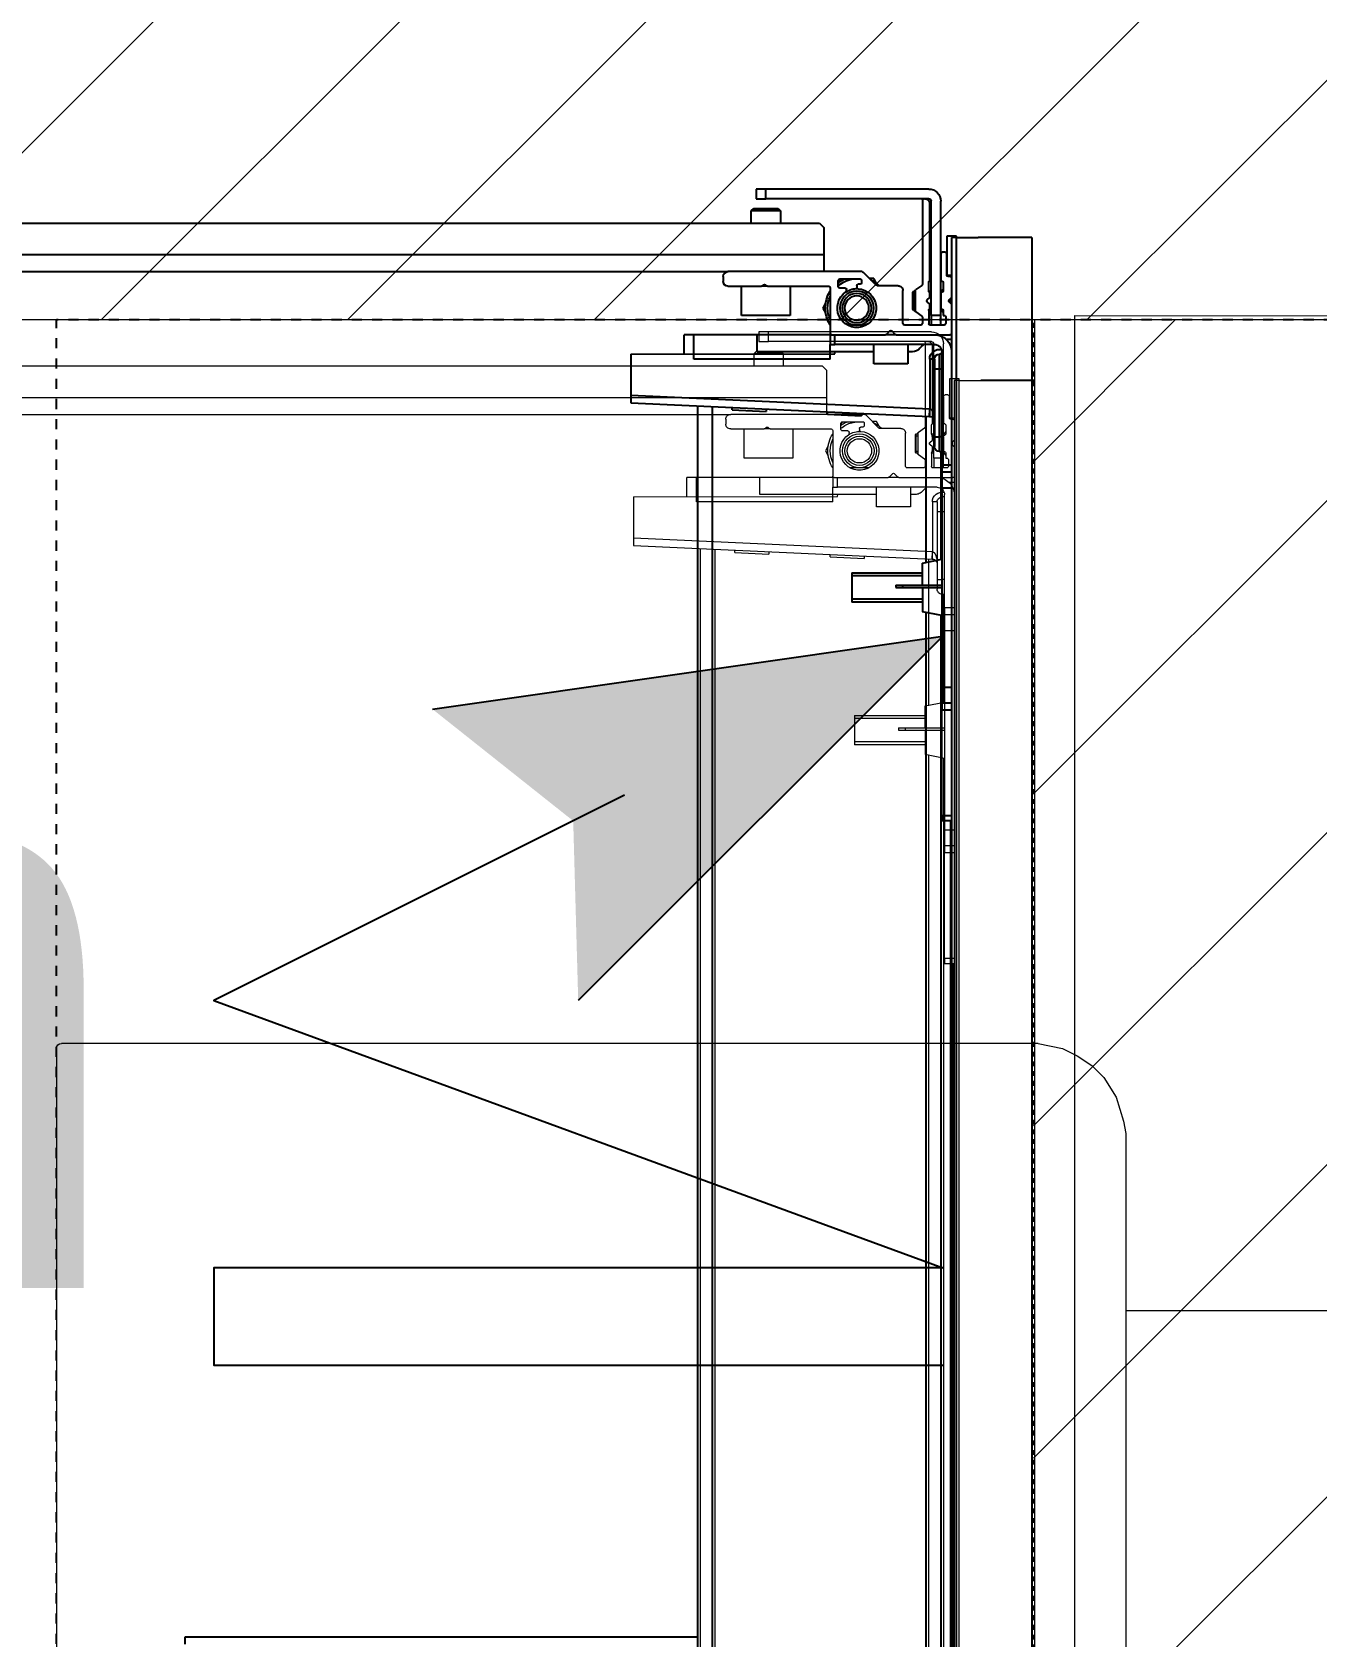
# Model space of a CAD drawing. Header units: centimetres. Extents: x 1724 to 19617, y -6503 to 8072.
# Drawn here: x 6293.33 to 6319.77, y 4104.34 to 4137.37 of the extents above; entities that cross this region are included whole.
import ezdxf

# ---------------------------------------------------------------- set-up
doc = ezdxf.new("R2010")
doc.units = ezdxf.units.CM
doc.linetypes.add('Style de ligne -1', pattern=[0.41664, 0.20828, -0.20836])
doc.linetypes.add('Style de ligne -13', pattern=[0.147638, 0.098425, -0.049213])
doc.layers.add('B amÈnagement intÈrieur', color=7, linetype='Continuous', lineweight=5)
doc.layers.add('B GÈnÈral', color=7, linetype='Continuous', lineweight=5)
for name, color, linetype in [('B aménagement intérieur', 252, 'Continuous'), ('B Général', 252, 'Continuous'), ('C ANNOTATIONS-prestations', 252, 'Continuous'), ('D SURFACES-shab', 252, 'Continuous'), ('MTI900_Alu', 252, 'Continuous'), ('prlm-CHAUFF', 30, 'Continuous'), ('prlm-ELEC-CFO', 1, 'Continuous')]:
    doc.layers.add(name, color=color, linetype=linetype)
doc.layers.get('prlm-CHAUFF').off()
doc.styles.add('prlm-elec-cfo', font='comic.ttf', dxfattribs={"height": 12})

# ---------------------------------------------------------------- blocks, each defined once
blk = doc.blocks.new('A n0.MTI900_Alu_390')
at = {"layer": 'MTI900_Alu', "color": 1, "linetype": 'Continuous'}
for p, q in [((-4.405, -0.415), (-4.405, -3.465)), ((-4.34, -0.405), (-4.34, -3.475)), ((-4.305, -0.6), (-4.305, -3.277)), ((-1.495, -2.16), (-1.495, -3.215)), ((-1.48, -2.16), (-1.495, -2.16)), ((-4.1351, -3.077), (-4.136, -3.497)), ((-4.1351, -3.077), (-4.05, -3.077)), ((-4.0221, -3.692), (-4.05, -3.077)), ((-4.05, -3.077), (-4.035, -3.077)), ((-4.035, -3.077), (-4.0071, -3.6913)), ((-4.175, -3.207), (-4.175, -3.187)), ((-4.1353, -3.187), (-4.175, -3.187)), ((-4.175, -3.337), (-4.175, -3.207)), ((-4.125, -3.207), (-4.175, -3.207)), ((-4.125, -3.487), (-4.125, -3.207)), ((-0.2775, -3.215), (-4.0287, -3.215)), ((-4.295, -3.267), (-4.285, -3.267)), ((-0.2775, -3.245), (-4.0274, -3.245)), ((-4.305, -3.5528), (-4.305, -3.277)), ((-4.275, -3.277), (-4.275, -3.3458)), ((-4.0205, -3.2854), (-4.0255, -3.2857)), ((-4.0205, -3.2854), (-4.0173, -3.3556)), ((-4.475, -3.355), (-4.475, -3.335)), ((-4.475, -3.335), (-4.455, -3.335)), ((-4.455, -3.335), (-4.455, -3.355)), ((-4.43, -3.325), (-4.435, -3.33)), ((-4.435, -3.33), (-4.435, -3.38)), ((-4.43, -3.385), (-4.43, -3.325)), ((-4.405, -3.325), (-4.43, -3.325)), ((-4.215, -3.305), (-4.275, -3.305)), ((-4.215, -3.405), (-4.215, -3.305)), ((-4.475, -3.69), (-4.475, -3.355)), ((-4.455, -3.355), (-4.475, -3.355)), ((-4.455, -3.69), (-4.455, -3.355)), ((-4.2759, -3.3479), (-4.2779, -3.3499)), ((-4.2779, -3.3541), (-4.2759, -3.3561)), ((-4.275, -3.3582), (-4.275, -3.3458)), ((-4.275, -3.3582), (-4.275, -3.484)), ((-4.175, -3.487), (-4.175, -3.337)), ((-4.14, -3.337), (-4.175, -3.337)), ((-4.14, -3.487), (-4.14, -3.337)), ((-4.0223, -3.3558), (-4.0173, -3.3556)), ((-4.435, -3.38), (-4.43, -3.385)), ((-4.43, -3.385), (-4.405, -3.385)), ((-4.275, -3.405), (-4.215, -3.405)), ((-4.405, -3.465), (-4.395, -3.475)), ((-4.34, -3.475), (-4.395, -3.475)), ((-4.305, -3.475), (-4.34, -3.475)), ((-4.272, -3.487), (-4.178, -3.487)), ((-4.24, -3.4778), (-4.23, -3.472)), ((-4.23, -3.472), (-4.22, -3.4778)), ((-4.175, -3.49), (-4.175, -3.487)), ((-4.175, -3.487), (-4.155, -3.487)), ((-4.175, -3.49), (-4.175, -3.6008)), ((-4.155, -3.497), (-4.175, -3.497)), ((-4.14, -3.487), (-4.155, -3.487)), ((-4.155, -3.487), (-4.155, -3.497)), ((-4.155, -3.702), (-4.155, -3.497)), ((-4.125, -3.487), (-4.14, -3.487)), ((-4.14, -3.577), (-4.14, -3.487)), ((-4.136, -3.497), (-4.14, -3.4972)), ((-4.0116, -3.4816), (-4.0166, -3.4819)), ((-4.0116, -3.4816), (-4.0084, -3.5518)), ((-4.29, -3.5066), (-4.2854, -3.504)), ((-4.29, -3.507), (-4.29, -3.549)), ((-4.274, -3.504), (-4.287, -3.504)), ((-4.271, -3.518), (-4.271, -3.507)), ((-4.2657, -3.521), (-4.268, -3.521)), ((-4.195, -3.5614), (-4.195, -3.5226)), ((-3.685, -3.532), (-3.625, -3.532)), ((-3.685, -3.532), (-3.685, -3.677)), ((-3.6789, -3.677), (-3.6789, -3.532)), ((-3.6311, -3.677), (-3.6311, -3.532)), ((-3.625, -3.677), (-3.625, -3.532)), ((-4.2769, -3.5821), (-4.3041, -3.5549)), ((-4.287, -3.552), (-4.282, -3.552)), ((-4.279, -3.549), (-4.279, -3.545)), ((-4.276, -3.542), (-4.2729, -3.542)), ((-4.0134, -3.552), (-4.0084, -3.5518)), ((-4.2906, -3.577), (-4.2906, -3.5684)), ((-4.2806, -3.5828), (-4.2906, -3.577)), ((-4.276, -3.627), (-4.276, -3.5842)), ((-4.115, -3.577), (-4.155, -3.577)), ((-4.115, -3.647), (-4.115, -3.577)), ((-4.1759, -3.6029), (-4.1829, -3.6099)), ((-4.1829, -3.6141), (-4.1759, -3.6211)), ((-4.175, -3.6232), (-4.175, -3.6008)), ((-4.175, -3.6232), (-4.175, -3.734)), ((-3.66, -3.6225), (-3.655, -3.6225)), ((-3.66, -3.6225), (-3.66, -3.6361)), ((-3.655, -3.6225), (-3.655, -3.6361)), ((-4.2766, -3.6757), (-4.2679, -3.6633)), ((-4.198, -3.637), (-4.266, -3.637)), ((-4.2654, -3.662), (-4.2246, -3.662)), ((-4.263, -3.657), (-4.265, -3.659)), ((-4.225, -3.659), (-4.265, -3.659)), ((-4.265, -3.659), (-4.265, -3.662)), ((-4.227, -3.657), (-4.263, -3.657)), ((-4.2607, -3.657), (-4.2607, -3.662)), ((-4.2293, -3.657), (-4.2293, -3.662)), ((-4.225, -3.659), (-4.227, -3.657)), ((-4.225, -3.662), (-4.225, -3.659)), ((-4.2221, -3.6633), (-4.2134, -3.6757)), ((-4.195, -3.674), (-4.195, -3.64)), ((-4.155, -3.647), (-4.115, -3.647)), ((-4.14, -3.6567), (-4.14, -3.647)), ((-3.66, -3.6361), (-3.655, -3.6361)), ((-3.66, -3.6361), (-3.66, -3.717)), ((-3.655, -3.6361), (-3.655, -3.717)), ((-4.455, -3.682), (-4.455, -3.68)), ((-4.452, -3.677), (-4.2791, -3.677)), ((-4.215, -3.695), (-4.45, -3.695)), ((-4.2855, -3.692), (-4.445, -3.692)), ((-4.2653, -3.69), (-4.2827, -3.69)), ((-4.265, -3.69), (-4.265, -3.695)), ((-4.2521, -3.692), (-4.2625, -3.692)), ((-4.2607, -3.69), (-4.2607, -3.695)), ((-4.2471, -3.6871), (-4.2521, -3.692)), ((-4.2379, -3.692), (-4.2429, -3.6871)), ((-4.228, -3.692), (-4.2379, -3.692)), ((-4.2293, -3.69), (-4.2293, -3.695)), ((-4.2252, -3.69), (-4.198, -3.69)), ((-4.225, -3.695), (-4.225, -3.69)), ((-4.215, -3.715), (-4.215, -3.695)), ((-4.215, -3.695), (-4.195, -3.695)), ((-4.2109, -3.677), (-4.198, -3.677)), ((-4.195, -3.722), (-4.195, -3.693)), ((-4.125, -3.692), (-4.0221, -3.692)), ((-4.125, -3.702), (-4.125, -3.692)), ((-4.0071, -3.6913), (-4.0221, -3.692)), ((-4.022, -3.6925), (-4.0221, -3.692)), ((-3.7066, -3.685), (-4.0074, -3.685)), ((-4.0071, -3.6913), (-4.007, -3.6925)), ((-3.705, -3.677), (-3.713, -3.717)), ((-3.66, -3.677), (-3.705, -3.677)), ((-3.655, -3.677), (-3.605, -3.677)), ((-3.597, -3.717), (-3.605, -3.677)), ((-0.26, -3.685), (-3.6034, -3.685)), ((-4.215, -3.715), (-4.45, -3.715)), ((-4.378, -3.747), (-4.378, -3.727)), ((-4.378, -3.727), (-4.298, -3.727)), ((-4.345, -3.724), (-4.345, -3.718)), ((-4.342, -3.715), (-4.2885, -3.715)), ((-4.298, -3.727), (-4.342, -3.727)), ((-4.298, -3.727), (-4.298, -3.737)), ((-4.295, -3.734), (-4.295, -3.73)), ((-4.2826, -3.72), (-4.2654, -3.72)), ((-4.2651, -3.7161), (-4.269, -3.72)), ((-4.2618, -3.7161), (-4.2651, -3.7161)), ((-4.2595, -3.715), (-4.231, -3.715)), ((-4.2471, -3.7321), (-4.2521, -3.737)), ((-4.2379, -3.737), (-4.2429, -3.7321)), ((-4.2249, -3.7161), (-4.2287, -3.7161)), ((-4.2251, -3.72), (-4.215, -3.72)), ((-4.221, -3.72), (-4.2249, -3.7161)), ((-4.195, -3.715), (-4.215, -3.715)), ((-4.215, -3.72), (-4.215, -3.722)), ((-4.212, -3.725), (-4.198, -3.725)), ((-4.165, -3.737), (-4.165, -3.7265)), ((-3.9067, -3.717), (-4.14, -3.717)), ((-4.135, -3.717), (-4.135, -3.712)), ((-4.105, -3.712), (-4.135, -3.712)), ((-4.125, -3.702), (-4.105, -3.702)), ((-4.105, -3.702), (-3.965, -3.702)), ((-4.105, -3.702), (-4.105, -3.712)), ((-4.105, -3.712), (-4.105, -3.717)), ((-3.965, -3.712), (-4.105, -3.712)), ((-3.965, -3.702), (-3.945, -3.702)), ((-3.965, -3.702), (-3.965, -3.712)), ((-3.965, -3.717), (-3.965, -3.712)), ((-3.935, -3.712), (-3.965, -3.712)), ((-3.935, -3.712), (-3.935, -3.717)), ((-3.935, -3.715), (-3.7126, -3.715)), ((-3.9067, -3.737), (-3.9067, -3.717)), ((-3.9067, -3.717), (-3.8932, -3.717)), ((-3.8932, -3.717), (-3.86, -3.717)), ((-3.8932, -3.717), (-3.8932, -3.737)), ((-3.86, -3.717), (-3.45, -3.717)), ((-3.86, -3.717), (-3.86, -3.737)), ((-3.5974, -3.715), (-0.25, -3.715)), ((-3.45, -3.717), (-3.45, -3.737)), ((-3.45, -3.717), (-3.4168, -3.717)), ((-3.4168, -3.737), (-3.4168, -3.717)), ((-3.4168, -3.717), (-3.4033, -3.717)), ((-3.185, -3.717), (-3.4033, -3.717)), ((-3.4033, -3.717), (-3.4033, -3.737)), ((-3.185, -3.717), (-3.175, -3.717)), ((-3.185, -3.737), (-3.185, -3.717)), ((-3.175, -3.717), (-3.175, -3.737)), ((-4.375, -3.747), (-4.378, -3.747)), ((-4.375, -3.737), (4.375, -3.737)), ((-4.375, -3.747), (-4.375, -3.737)), ((4.375, -3.747), (-4.375, -3.747)), ((-4.375, -3.747), (-4.375, -3.792)), ((-4.2414, -3.7335), (-4.2486, -3.7335)), ((-4.175, -3.737), (-4.175, -3.734)), ((-3.175, -3.735), (-0.2433, -3.735)), ((-4.375, -3.902), (-4.375, -3.792)), ((-4.375, -3.902), (4.375, -3.902))]:
    blk.add_line(p, q, dxfattribs=at)
for radius in [0.035, 0.03, 0.025]:
    blk.add_circle((-4.23, -3.542), radius, dxfattribs=at)
for centre, radius, start, end in [((-4.295, -3.277), 0.01, 90, 180), ((-4.285, -3.277), 0.01, 0, 90), ((-4.2758, -3.352), 0.003, 135, 225), ((-4.278, -3.3458), 0.003, 315, 0), ((-4.278, -3.3582), 0.003, 0, 45), ((-4.272, -3.484), 0.003, 180, 270), ((-4.23, -3.542), 0.065, 57.7958, 122.2042), ((-4.23, -3.542), 0.06, 66.4435, 113.5565), ((-4.178, -3.49), 0.003, 0, 90), ((-4.287, -3.507), 0.003, 90, 180), ((-4.23, -3.542), 0.06, 140.7035, 188.509), ((-4.23, -3.542), 0.065, 144.2242, 157.3801), ((-4.274, -3.507), 0.003, 0, 90), ((-4.268, -3.518), 0.003, 180, 270), ((-4.23, -3.542), 0.04, 146.0728, 184.0006), ((-4.23, -3.542), 0.04, 184.0006, 146.0728), ((-4.2657, -3.518), 0.003, 270, 326.0728), ((-4.302, -3.5528), 0.003, 180, 225), ((-4.287, -3.549), 0.003, 180, 270), ((-4.282, -3.549), 0.003, 270, 0), ((-4.276, -3.545), 0.003, 90, 180), ((-4.2729, -3.545), 0.003, 4.0006, 90), ((-4.23, -3.542), 0.065, 206.162, 224.9525), ((-4.279, -3.5842), 0.003, 0, 45), ((-4.266, -3.627), 0.01, 180, 270), ((-4.1808, -3.612), 0.003, 135, 225), ((-4.178, -3.6008), 0.003, 315, 0), ((-4.178, -3.6232), 0.003, 0, 45), ((-4.2654, -3.665), 0.003, 90, 145.008), ((-4.2246, -3.665), 0.003, 34.992, 90), ((-4.198, -3.64), 0.003, 0, 90), ((-4.16, -3.6567), 0.02, 309.8841, 0), ((-4.45, -3.69), 0.025, 180, 270), ((-4.452, -3.68), 0.003, 90, 180), ((-4.445, -3.682), 0.01, 180, 270), ((-4.45, -3.69), 0.005, 180, 270), ((-4.2827, -3.693), 0.003, 90, 160.5288), ((-4.2791, -3.674), 0.003, 270, 325.008), ((-4.2653, -3.693), 0.003, 19.4712, 90), ((-4.245, -3.6892), 0.003, 45, 135), ((-4.2252, -3.693), 0.003, 90, 160.5288), ((-4.2109, -3.674), 0.003, 214.992, 270), ((-4.198, -3.674), 0.003, 270, 0), ((-4.198, -3.693), 0.003, 0, 90), ((-4.1151, -3.7104), 0.05, 129.8841, 142.9139), ((-4.125, -3.712), 0.02, 90, 192.412), ((-3.997, -3.692), 0.01, 182.6026, 270), ((-4.342, -3.718), 0.003, 90, 180), ((-4.342, -3.724), 0.003, 180, 270), ((-4.298, -3.73), 0.003, 0, 90), ((-4.2885, -3.718), 0.003, 9.5941, 90), ((-4.2826, -3.717), 0.003, 189.5941, 270), ((-4.2654, -3.717), 0.003, 270, 350.4059), ((-4.275, -3.715), 0.01, 353.9388, 0), ((-4.2595, -3.718), 0.003, 90, 170.4059), ((-4.245, -3.7342), 0.003, 45, 135), ((-4.231, -3.718), 0.003, 9.5941, 90), ((-4.2251, -3.717), 0.003, 189.5941, 270), ((-4.215, -3.715), 0.01, 180, 186.0612), ((-4.212, -3.722), 0.003, 180, 270), ((-4.198, -3.722), 0.003, 270, 0), ((-4.14, -3.702), 0.035, 180, 270), ((-4.14, -3.702), 0.015, 180, 270), ((-4.125, -3.712), 0.01, 90, 180), ((-3.945, -3.712), 0.01, 0, 90), ((-4.292, -3.734), 0.003, 180, 270), ((-4.178, -3.734), 0.003, 270, 0)]:
    blk.add_arc(centre, radius, start, end, dxfattribs=at)
for centre, major_axis, ratio, start_param, end_param in [((-4.022, -3.6931), (0.015, 0.0007), 0.045361, 0, 1.568734), ((-3.997, -3.692), (0.025, 0), 0.4, 3.187016, 4.712389)]:
    blk.add_ellipse(centre, major_axis=major_axis, ratio=ratio, start_param=start_param, end_param=end_param, dxfattribs=at)
blk = doc.blocks.new('xi.CH')
at = {"layer": 'prlm-ELEC-CFO', "lineweight": 5}
blk.add_hatch(color=0, dxfattribs=at).paths.add_polyline_path([(-3, 6), (-0.103, 3.699), (0, 0), (7.5, 7.5)])
at = {"layer": 'prlm-ELEC-CFO', "color": 0}
for points in [[(-3, 6), (7.5, 7.5), (0, 0)], [(0.955, 4.227), (-7.5, 0), (7.5, -5.5), (-7.5, -5.5), (-7.5, -7.5), (7.5, -7.5)]]:
    blk.add_lwpolyline(points, dxfattribs=at)
blk = doc.blocks.new('G 100_80')
at = {"layer": 'B Général', "color": 7, "linetype": 'Continuous', "lineweight": 5}
blk.add_line((48.52, 43.75), (48.52, -43.75), dxfattribs=at)
at = {"layer": 'B Général', "color": 7, "linetype": 'Continuous', "lineweight": 5, "flags": 128}
blk.add_lwpolyline([(9.5, -45), (9.5, 45), (48.52, 45), (48.52, -45)], close=True, dxfattribs=at)
at = {"layer": 'C ANNOTATIONS-prestations', "lineweight": 5}
for p, q in [((43.05, 44.75), (42.85, 44.75)), ((42.85, 44.75), (42.85, 44.55)), ((46.4, 44.75), (43.05, 44.75)), ((43.05, 44.55), (43.05, 44.75)), ((42.75, 44.3), (42.8, 44.35)), ((43.35, 44.3), (42.75, 44.3)), ((42.75, 44.05), (42.75, 44.3)), ((42.8, 44.35), (43.3, 44.35)), ((42.85, 44.55), (43.05, 44.55)), ((46.4, 44.55), (43.05, 44.55)), ((43.3, 44.35), (43.35, 44.3)), ((43.35, 44.3), (43.35, 44.05)), ((46.27, 44.52), (46.27, 42.791)), ((46.32, 44.55), (46.3, 44.55)), ((46.42, 42.855), (46.42, 44.45)), ((46.45, 42.15), (46.45, 44.5)), ((46.65, 42.15), (46.65, 44.5)), ((13.65, 44.05), (44.15, 44.05)), ((44.15, 44.05), (44.25, 43.95)), ((44.25, 43.4), (44.25, 43.95)), ((46.97, 43.78), (46.77, 43.78)), ((46.77, 43.78), (46.77, 42.98)), ((46.87, 43.75), (46.87, -43.75)), ((46.97, 43.75), (46.87, 43.75)), ((46.97, 43.75), (46.97, 43.78)), ((46.97, -43.75), (46.97, 43.75)), ((46.97, 43.75), (47.42, 43.75)), ((13.55, 43.4), (44.25, 43.4)), ((44.25, 43.05), (44.25, 43.4)), ((46.65, 43.42), (46.65, 42.885)), ((46.74, 43.45), (46.68, 43.45)), ((46.77, 42.98), (46.77, 43.42)), ((15.5, 43.05), (42.27, 43.05)), ((42.17, 42.95), (42.17, 42.85)), ((45.028, 43.05), (42.27, 43.05)), ((45.321, 42.769), (45.049, 43.041)), ((46.77, 42.98), (46.87, 42.98)), ((46.84, 42.95), (46.8, 42.95)), ((42.27, 42.75), (42.958, 42.75)), ((42.55, 42.15), (42.55, 42.75)), ((43.082, 42.75), (42.958, 42.75)), ((42.979, 42.759), (42.999, 42.779)), ((43.041, 42.779), (43.061, 42.759)), ((43.082, 42.75), (44.34, 42.75)), ((43.55, 42.75), (43.55, 42.15)), ((44.37, 42.72), (44.37, 41.78)), ((44.566, 42.9), (44.54, 42.854)), ((44.54, 42.74), (44.54, 42.87)), ((44.57, 42.9), (44.99, 42.9)), ((44.68, 42.71), (44.57, 42.71)), ((44.71, 42.657), (44.71, 42.68)), ((44.92, 42.76), (44.92, 42.729)), ((44.99, 42.79), (44.95, 42.79)), ((45.02, 42.87), (45.02, 42.82)), ((45.27, 42.906), (45.184, 42.906)), ((45.328, 42.806), (45.27, 42.906)), ((45.77, 42.76), (45.342, 42.76)), ((45.87, 41.98), (45.87, 42.66)), ((46.07, 42.63), (46.09, 42.65)), ((46.07, 42.27), (46.07, 42.63)), ((46.09, 42.25), (46.09, 42.65)), ((46.09, 42.65), (46.12, 42.65)), ((46.12, 42.654), (46.12, 42.246)), ((46.257, 42.766), (46.133, 42.679)), ((46.4, 42.653), (46.4, 42.827)), ((46.4, 42.65), (46.45, 42.65)), ((46.42, 42.521), (46.42, 42.625)), ((46.661, 42.651), (46.7, 42.69)), ((46.661, 42.618), (46.661, 42.651)), ((46.7, 42.826), (46.7, 42.654)), ((44.278, 42.4), (44.22, 42.3)), ((44.22, 42.3), (44.278, 42.2)), ((46.07, 42.607), (46.12, 42.607)), ((46.07, 42.293), (46.12, 42.293)), ((46.371, 42.471), (46.42, 42.521)), ((46.42, 42.379), (46.371, 42.429)), ((46.4, 42.607), (46.45, 42.607)), ((46.4, 42.293), (46.45, 42.293)), ((46.42, 42.28), (46.42, 42.379)), ((46.65, 42.595), (46.65, 42.31)), ((46.661, 42.25), (46.661, 42.287)), ((46.821, 42.471), (46.87, 42.521)), ((46.87, 42.379), (46.821, 42.429)), ((46.835, 42.414), (46.835, 42.486)), ((43.55, 42.15), (42.55, 42.15)), ((45.114, 41.95), (44.726, 41.95)), ((46.24, 41.95), (45.9, 41.95)), ((46.09, 42.25), (46.07, 42.27)), ((46.12, 42.25), (46.09, 42.25)), ((46.133, 42.221), (46.257, 42.134)), ((46.27, 42.109), (46.27, 41.98)), ((46.4, 42.252), (46.4, 41.98)), ((46.45, 42.25), (46.4, 42.25)), ((46.72, 41.95), (46.43, 41.95)), ((46.65, 42.15), (46.45, 42.15)), ((46.45, 42.15), (46.45, 41.95)), ((46.65, 41.95), (46.65, 42.15)), ((46.7, 42.21), (46.661, 42.25)), ((46.7, 42.251), (46.7, 42.15)), ((46.7, 42.15), (46.72, 42.15)), ((46.75, 42.12), (46.75, 41.98)), ((41.57, 41.75), (41.37, 41.75)), ((41.37, 41.354), (41.37, 41.75)), ((42.87, 41.75), (41.57, 41.75)), ((41.57, 41.25), (41.57, 41.75)), ((44.37, 41.75), (42.87, 41.75)), ((42.87, 41.4), (42.87, 41.75)), ((44.4, 41.75), (44.37, 41.75)), ((44.37, 41.75), (44.37, 41.55)), ((44.4, 41.75), (45.508, 41.75)), ((44.47, 41.55), (44.47, 41.75)), ((45.732, 41.75), (45.508, 41.75)), ((45.529, 41.759), (45.599, 41.829)), ((45.641, 41.829), (45.711, 41.759)), ((45.732, 41.75), (46.84, 41.75)), ((46.87, 41.65), (46.765, 41.65)), ((46.87, 41.75), (46.84, 41.75)), ((40.27, 41.351), (44.47, 41.36)), ((40.27, 41.351), (40.27, 40.5)), ((44.37, 41.4), (42.87, 41.4)), ((44.37, 41.4), (44.37, 41.55)), ((44.37, 41.55), (44.47, 41.55)), ((44.37, 41.25), (44.37, 41.4)), ((45.27, 41.4), (44.37, 41.4)), ((46.52, 41.55), (44.47, 41.55)), ((44.47, 41.36), (44.472, 41.4)), ((45.27, 41.15), (45.27, 41.55)), ((45.97, 41.55), (45.97, 41.15)), ((46.067, 41.4), (45.97, 41.4)), ((46.67, 41.35), (46.62, 41.35)), ((46.62, 41.05), (46.62, 41.35)), ((46.67, 39.067), (46.67, 41.4)), ((44.37, 41.25), (41.57, 41.25)), ((45.97, 41.15), (45.27, 41.15)), ((46.42, 41.25), (46.42, 40.221)), ((46.52, 41.25), (46.42, 41.25)), ((46.52, 41.25), (46.52, 41.05)), ((46.52, 41.05), (46.52, 39.65)), ((46.52, 41.05), (46.62, 41.05)), ((46.62, 41.05), (46.67, 41.05)), ((46.62, 39.65), (46.62, 41.05)), ((46.42, 40.221), (40.27, 40.5)), ((40.27, 40.5), (40.27, 40.35)), ((40.27, 40.35), (46.413, 40.071)), ((41.65, 2.775), (41.65, 40.287)), ((41.95, 2.775), (41.95, 40.274)), ((42.354, 40.205), (42.357, 40.255)), ((42.354, 40.205), (43.056, 40.173)), ((43.058, 40.223), (43.056, 40.173)), ((44.316, 40.116), (44.319, 40.166)), ((44.316, 40.116), (45.018, 40.084)), ((45.02, 40.134), (45.018, 40.084)), ((46.35, 37.066), (46.35, 40.074)), ((46.413, 40.071), (46.42, 40.221)), ((46.413, 40.071), (46.425, 40.07)), ((46.425, 40.22), (46.42, 40.221)), ((46.52, 39.65), (46.52, 39.45)), ((46.52, 39.65), (46.62, 39.65)), ((46.67, 39.65), (46.62, 39.65)), ((46.62, 39.35), (46.62, 39.65)), ((46.62, 39.35), (46.67, 39.35)), ((46.65, 39.35), (46.65, 37.126)), ((46.87, 39.067), (46.67, 39.067)), ((46.67, 39.067), (46.67, 38.932)), ((46.67, 38.932), (46.67, 38.6)), ((46.67, 38.932), (46.87, 38.932)), ((46.67, 38.6), (46.67, 34.5)), ((46.67, 38.6), (46.87, 38.6)), ((46.27, 37.05), (46.67, 37.13)), ((46.27, 36.6), (46.27, 37.05)), ((44.82, 36.85), (44.82, 36.25)), ((44.82, 36.85), (46.27, 36.85)), ((46.27, 36.789), (44.82, 36.789)), ((45.725, 36.6), (45.725, 36.55)), ((45.725, 36.6), (45.861, 36.6)), ((45.725, 36.55), (45.861, 36.55)), ((45.861, 36.6), (45.861, 36.55)), ((45.861, 36.6), (46.67, 36.6)), ((45.861, 36.55), (46.67, 36.55)), ((46.27, 36.55), (46.27, 36.05)), ((46.27, 36.311), (44.82, 36.311)), ((46.27, 36.25), (44.82, 36.25)), ((46.67, 35.97), (46.27, 36.05)), ((46.35, 2.6), (46.35, 36.034)), ((46.65, 35.974), (46.65, 2.5)), ((46.67, 34.5), (46.87, 34.5)), ((46.67, 34.5), (46.67, 34.168)), ((46.87, 34.168), (46.67, 34.168)), ((46.67, 34.168), (46.67, 34.033)), ((46.67, 31.85), (46.67, 34.033)), ((46.67, 34.033), (46.87, 34.033)), ((46.67, 31.85), (46.67, 31.75)), ((46.87, 31.85), (46.67, 31.85)), ((46.67, 31.75), (46.87, 31.75)), ((46.85, 31.75), (46.85, 2.433))]:
    blk.add_line(p, q, dxfattribs=at)
at = {"layer": 'C ANNOTATIONS-prestations'}
blk.add_line((48.52, 43.75), (47.42, 43.75), dxfattribs=at)
at = {"layer": 'C ANNOTATIONS-prestations', "lineweight": 5, "flags": 128}
for points in [[(46.4, 44.75, -0.198912), (46.577, 44.677, -0.198912), (46.65, 44.5)], [(46.27, 44.52, -0.198912), (46.279, 44.541, -0.198912), (46.3, 44.55)], [(46.32, 44.55, -0.198912), (46.391, 44.521, -0.198912), (46.42, 44.45)], [(46.4, 44.55, -0.198912), (46.435, 44.535, -0.198912), (46.45, 44.5)], [(46.65, 43.42, -0.198912), (46.659, 43.441, -0.198912), (46.68, 43.45)], [(46.74, 43.45, -0.198912), (46.761, 43.441, -0.198912), (46.77, 43.42)], [(42.17, 42.95, -0.198912), (42.199, 43.021, -0.198912), (42.27, 43.05)], [(45.028, 43.05, -0.098491), (45.039, 43.048, -0.098491), (45.049, 43.041)], [(46.8, 42.95, -0.198912), (46.779, 42.959, -0.198912), (46.77, 42.98)], [(46.84, 42.95, -0.198912), (46.861, 42.941, -0.198912), (46.87, 42.92)], [(42.27, 42.75, -0.198912), (42.199, 42.779, -0.198912), (42.17, 42.85)], [(42.979, 42.759, -0.098491), (42.969, 42.752, -0.098491), (42.958, 42.75)], [(42.999, 42.779, -0.198912), (43.02, 42.788, -0.198912), (43.041, 42.779)], [(43.082, 42.75, -0.098491), (43.071, 42.752, -0.098491), (43.061, 42.759)], [(44.37, 41.954, -0.14145), (44.27, 42.3, -0.14145), (44.37, 42.646)], [(44.34, 42.75, -0.198912), (44.361, 42.741, -0.198912), (44.37, 42.72)], [(44.948, 42.699, -0.366532), (45.318, 42.338, -0.366532), (45.023, 41.914, -0.366532), (44.556, 42.135, -0.366532), (44.697, 42.632)], [(44.54, 42.87, -0.198912), (44.549, 42.891, -0.198912), (44.57, 42.9)], [(44.54, 42.764, -0.104675), (44.761, 42.879, -0.104675), (45.009, 42.893)], [(44.54, 42.827, -0.02871), (44.603, 42.867, -0.02871), (44.67, 42.9)], [(44.57, 42.71, -0.198912), (44.549, 42.719, -0.198912), (44.54, 42.74)], [(44.68, 42.71, -0.198912), (44.701, 42.701, -0.198912), (44.71, 42.68)], [(44.697, 42.632, -0.082935), (44.817, 42.687, -0.082935), (44.948, 42.699)], [(44.71, 42.657, -0.122946), (44.706, 42.643, -0.122946), (44.697, 42.632)], [(44.92, 42.76, -0.198912), (44.929, 42.781, -0.198912), (44.95, 42.79)], [(44.948, 42.699, -0.189855), (44.928, 42.709, -0.189855), (44.92, 42.729)], [(44.99, 42.9, -0.198912), (45.011, 42.891, -0.198912), (45.02, 42.87)], [(45.02, 42.82, -0.198912), (45.011, 42.799, -0.198912), (44.99, 42.79)], [(45.207, 42.883, -0.041018), (45.298, 42.829, -0.041018), (45.379, 42.76)], [(45.342, 42.76, -0.098491), (45.331, 42.762, -0.098491), (45.321, 42.769)], [(45.77, 42.76, -0.198912), (45.841, 42.731, -0.198912), (45.87, 42.66)], [(46.12, 42.654, -0.120588), (46.123, 42.668, -0.120588), (46.133, 42.679)], [(46.27, 42.791, -0.120588), (46.267, 42.777, -0.120588), (46.257, 42.766)], [(46.4, 42.827, -0.155096), (46.406, 42.844, -0.155096), (46.42, 42.855)], [(46.42, 42.625, -0.155096), (46.406, 42.636, -0.155096), (46.4, 42.653)], [(46.675, 42.855, -0.17724), (46.657, 42.866, -0.17724), (46.65, 42.885)], [(46.661, 42.651, -0.013224), (46.655, 42.65, -0.013224), (46.65, 42.65)], [(46.65, 42.595, -0.17724), (46.657, 42.614, -0.17724), (46.675, 42.625)], [(46.675, 42.855, -0.17724), (46.693, 42.845, -0.17724), (46.7, 42.826)], [(46.7, 42.654, -0.17724), (46.693, 42.635, -0.17724), (46.675, 42.625)], [(44.37, 42.06, -0.103148), (44.32, 42.3, -0.103148), (44.37, 42.54)], [(46.371, 42.429, -0.198912), (46.362, 42.45, -0.198912), (46.371, 42.471)], [(46.4, 42.252, -0.155096), (46.406, 42.269, -0.155096), (46.42, 42.28)], [(46.675, 42.28, -0.17724), (46.657, 42.291, -0.17724), (46.65, 42.31)], [(46.675, 42.28, -0.17724), (46.693, 42.27, -0.17724), (46.7, 42.251)], [(46.821, 42.429, -0.198912), (46.812, 42.45, -0.198912), (46.821, 42.471)], [(45.9, 41.95, -0.198912), (45.879, 41.959, -0.198912), (45.87, 41.98)], [(46.133, 42.221, -0.120588), (46.123, 42.232, -0.120588), (46.12, 42.246)], [(46.27, 41.98, -0.198912), (46.261, 41.959, -0.198912), (46.24, 41.95)], [(46.257, 42.134, -0.120588), (46.267, 42.123, -0.120588), (46.27, 42.109)], [(46.43, 41.95, -0.198912), (46.409, 41.959, -0.198912), (46.4, 41.98)], [(46.65, 42.25, -0.013224), (46.655, 42.25, -0.013224), (46.661, 42.25)], [(46.72, 42.15, -0.198912), (46.741, 42.141, -0.198912), (46.75, 42.12)], [(46.75, 41.98, -0.198912), (46.741, 41.959, -0.198912), (46.72, 41.95)], [(44.4, 41.75, -0.198912), (44.379, 41.759, -0.198912), (44.37, 41.78)], [(45.529, 41.759, -0.098491), (45.519, 41.752, -0.098491), (45.508, 41.75)], [(45.599, 41.829, -0.198912), (45.62, 41.838, -0.198912), (45.641, 41.829)], [(45.732, 41.75, -0.098491), (45.721, 41.752, -0.098491), (45.711, 41.759)], [(46.52, 41.75, -0.198912), (46.767, 41.648, -0.198912), (46.87, 41.4)], [(46.87, 41.78, -0.198912), (46.861, 41.759, -0.198912), (46.84, 41.75)], [(46.22, 41.472, -0.109774), (46.151, 41.419, -0.109774), (46.067, 41.4)], [(46.22, 41.472, -0.028434), (46.259, 41.513, -0.028434), (46.302, 41.55)], [(46.42, 41.25, -0.227222), (46.495, 41.406, -0.227222), (46.663, 41.445)], [(46.52, 41.55, -0.198912), (46.626, 41.506, -0.198912), (46.67, 41.4)], [(46.52, 41.25, -0.198912), (46.549, 41.321, -0.198912), (46.62, 41.35)], [(46.425, 40.07, -0.193016), (46.492, 40.04, -0.193016), (46.52, 39.97)], [(46.62, 39.35, -0.198912), (46.549, 39.379, -0.198912), (46.52, 39.45)]]:
    blk.add_lwpolyline(points, format="xyb", dxfattribs=at)
at = {"layer": 'C ANNOTATIONS-prestations', "lineweight": 5}
for radius in [0.35, 0.3, 0.25]:
    blk.add_circle((44.92, 42.3), radius, dxfattribs=at)
for points, knots in [([(46.425, 40.07), (46.424, 40.07), (46.424, 40.071), (46.424, 40.072), (46.423, 40.074), (46.422, 40.083), (46.422, 40.103), (46.422, 40.13), (46.423, 40.182), (46.424, 40.218), (46.424, 40.219), (46.425, 40.22)], [0, 0, 0, 1, 2, 3, 4, 5, 6, 7, 8, 8, 9, 9, 9]), ([(46.425, 40.22), (46.425, 40.22), (46.437, 40.218), (46.454, 40.206), (46.467, 40.191), (46.48, 40.171), (46.491, 40.146), (46.501, 40.117), (46.513, 40.068), (46.52, 40.004), (46.52, 39.975), (46.52, 39.972), (46.52, 39.97)], [0, 0, 0, 1, 2, 3, 4, 5, 6, 7, 8, 9, 9, 10, 10, 10])]:
    blk.add_open_spline(points, degree=2, knots=knots, dxfattribs=at)
blk = doc.blocks.new('200_wc-2')
at = {"layer": 'B Général', "color": 7, "linetype": 'Continuous', "lineweight": 5}
for p, q in [((-25, -20.1), (-25, 0)), ((-24.9, 0.1), (24.9, 0.1)), ((-19.5, -44.2), (-19.5, -21.9))]:
    blk.add_line(p, q, dxfattribs=at)
at = {"layer": 'B Général', "color": 7, "linetype": 'Continuous', "lineweight": 5, "flags": 128}
blk.add_lwpolyline([(-25, -20.1), (-24.9, -20.6), (-24.75, -20.9), (-24.55, -21.2), (-24.3, -21.45), (-23.9, -21.7), (-23.4, -21.85), (-23.15, -21.9), (23.25, -21.9), (23.55, -21.85), (23.9, -21.7), (24.2, -21.5), (24.45, -21.3), (24.65, -21.05), (24.8, -20.75), (24.9, -20.5), (24.95, -20.3), (25, -20.1)], dxfattribs=at)
at = {"layer": 'B Général', "color": 7, "linetype": 'Continuous', "lineweight": 5}
blk.add_arc((-24.9, 0), 0.1, 90, 180, dxfattribs=at)
blk = doc.blocks.new('Groupe-44-1')
at = {"layer": 'B Général', "color": 154, "linetype": 'Style de ligne -1', "true_color": 0x0053a6, "flags": 128}
blk.add_lwpolyline([(-35.4, 7.6), (35.6, 7.6), (35.6, -32.4), (-35.4, -32.4)], close=True, dxfattribs=at)
at = {"layer": 'B Général', "xscale": -1, "rotation": 270}
blk.add_blockref('200_wc-2', (35.5, 7.5), dxfattribs=at)

msp = doc.modelspace()

# ---------------------------------------------------------------- hatches: boundary and pattern name
at = {"layer": 'B amÈnagement intÈrieur', "linetype": 'Continuous', "lineweight": 5, "true_color": 0xaaaaaa}
h = msp.add_hatch(dxfattribs=at)
h.set_pattern_fill('F_P__SOFFITE', color=253, style=0, pattern_type=2)
h.set_pattern_definition([(45, (6913.0334, 3845.9015), (-3.527778, 3.30729), [])])
h.paths.add_polyline_path([(6456.313, 4038.263), (6313.934, 4038.263), (6313.934, 4131.451), (6456.313, 4131.451)])
at = {"layer": 'B GÈnÈral', "linetype": 'Continuous', "lineweight": 5}
h = msp.add_hatch(dxfattribs=at)
h.set_pattern_fill('50_BETON', style=0, pattern_type=2)
h.set_pattern_definition([(45, (0.0456, -2.938), (2.4253472, -2.6458333), [])])
h.paths.add_polyline_path([(5664.672, 4149.451), (5664.672, 4131.451), (6589.699, 4131.451), (6589.699, 4149.451)])

# ---------------------------------------------------------------- linework, layer by layer
at = {"layer": 'B aménagement intérieur', "color": 7, "linetype": 'Style de ligne -13', "lineweight": 5, "flags": 128}
msp.add_lwpolyline([(6456.313, 4038.263), (6313.934, 4038.263), (6313.934, 4131.451), (6456.313, 4131.451)], dxfattribs=at)
at = {"layer": 'B Général', "color": 7, "linetype": 'Continuous', "lineweight": 18}
msp.add_line((6225.934, 4131.451), (6589.699, 4131.451), dxfattribs=at)
at = {"layer": 'B Général', "color": 7, "linetype": 'Continuous', "lineweight": 5}
msp.add_line((6225.934, 4131.451), (6589.699, 4131.451), dxfattribs=at)
at = {"layer": 'D SURFACES-shab', "lineweight": 18, "flags": 128}
msp.add_lwpolyline([(6451.313, 4038.263), (6314.788, 4038.346), (6314.788, 4131.535), (6451.313, 4131.453)], close=True, dxfattribs=at)

# ---------------------------------------------------------------- block references
at = {"layer": 'prlm-CHAUFF', "xscale": -9.999999999999975, "yscale": 9.999999999999975, "zscale": 9.999999999999975, "rotation": 90.00011533977086}
msp.add_blockref('A n0.MTI900_Alu_390', (6274.879, 4089.389), dxfattribs=at)
at = {"layer": 'prlm-ELEC-CFO'}
msp.add_blockref('xi.CH', (6304.567, 4117.435), dxfattribs=at)

# ---------------------------------------------------------------- next in the draw order: texts
at = {"layer": 'prlm-ELEC-CFO', "lineweight": 20, "insert": (6286.96, 4117.435), "char_height": 12, "attachment_point": 5, "line_spacing_factor": 0.8, "style": 'prlm-elec-cfo', "bg_fill": 3, "box_fill_scale": 1.1, "bg_fill_color": 256, "bg_fill_transparency": 0}
msp.add_mtext('ch', dxfattribs=at)

# ---------------------------------------------------------------- next in the draw order: block references
at = {"layer": 'B aménagement intérieur', "color": 7}
msp.add_blockref('G 100_80', (6265.434, 4086.451), dxfattribs=at)
at = {"layer": 'B Général', "color": 7, "rotation": 180}
msp.add_blockref('Groupe-44-1', (6329.434, 4099.051), dxfattribs=at)

doc.saveas('drawing.dxf')
